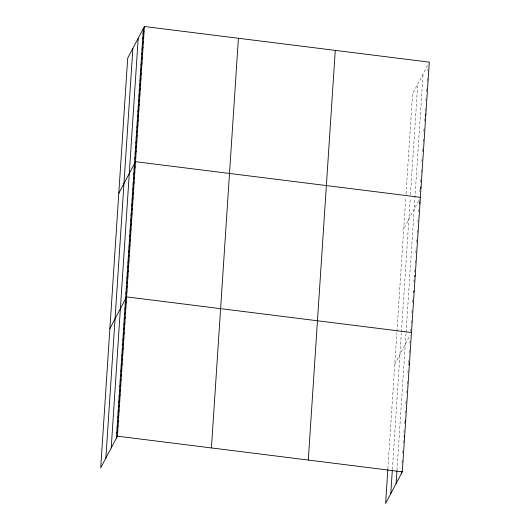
<?xml version="1.0" encoding="UTF-8"?>
<svg xmlns="http://www.w3.org/2000/svg" width="530" height="530" viewBox="0 0 530 530"><rect width="100%" height="100%" fill="white"/><g stroke="black" fill="none" stroke-linecap="round" stroke-linejoin="round"><path stroke-width="0.4" stroke-dasharray="2.65 1.99" d="M387.88 468.865L396.831 333.012M396.93 331.528L405.735 197.823M405.98 194.106L412.585 93.823L427.975 64.64M392.372 469.368L401.316 333.602M401.415 332.118L410.227 198.406M410.465 194.695L417.759 84.012M396.977 470.315L405.96 333.893M406.059 332.403L423.086 73.902M402.151 460.504L401.952 463.452L402.985 461.498M402.634 453.13L402.78 450.924M403.317 442.815L403.462 440.602M403.992 432.5L404.138 430.287M404.575 423.656L404.675 422.178M405.258 413.334L405.45 410.386M405.887 403.754L406.132 400.07M406.616 392.703L406.715 391.226M407.199 383.859L407.391 380.911M407.928 372.802L408.074 370.589M408.557 363.222L408.749 360.274M409.24 352.9L409.432 349.959M409.869 343.321L410.107 339.637M410.644 331.508L410.79 329.282M411.187 323.34L411.426 319.623M411.87 312.938L412.062 309.964M412.552 302.537L412.751 299.569M414.069 279.509L413.877 282.483L414.904 280.529M414.559 272.082L414.705 269.856M415.149 263.171L415.394 259.455M415.831 252.77L416.03 249.796M416.52 242.369L416.712 239.401M417.156 232.716L417.401 229M417.885 221.573L417.984 220.082M418.521 211.914L418.673 209.688M419.157 202.255L419.356 199.287L403.681 229.02M419.846 191.86L420.038 188.885M420.482 182.201L420.674 179.233M421.118 172.548L421.363 168.832M421.853 161.405L421.999 159.172M422.682 148.778L422.436 152.488L423.47 150.54M423.318 139.118L423.125 142.086L424.152 140.139M424.007 128.717L423.808 131.692L424.835 129.737M424.497 121.291L424.643 119.064M425.179 110.889L425.325 108.663M425.862 100.495L426.014 98.262M426.451 91.577L426.65 88.609M427.134 81.176L427.332 78.208M427.823 70.781L427.922 69.291M394.777 364.209L410.16 335.026"/><path stroke-width="0.79" d="M105.881 458.046L132.871 48.369M111.214 447.936L138.197 38.266M116.388 438.125L143.372 28.454M144.399 26.5L127.697 58.181L100.707 467.858L117.415 436.177L144.399 26.5L429.293 62.142L402.303 471.819L385.601 503.5L387.834 469.6M211.43 447.936L238.414 38.259M308.288 460.053L335.278 50.383M390.769 493.688L392.326 470.103M396.102 483.579L396.93 471.051M401.276 473.767L401.422 471.561M143.027 33.648L144.061 31.701M142.689 38.849L143.716 36.901M142.345 44.05L143.372 42.102M142 49.25L143.034 47.296M141.662 54.451L142.689 52.496M141.318 59.651L142.345 57.697M140.973 64.852L142 62.898M140.629 70.046L141.662 68.098M140.291 75.247L141.318 73.299M139.947 80.447L140.973 78.5M139.602 85.648L140.636 83.694M139.264 90.849L140.291 88.894M138.92 96.049L139.947 94.095M138.575 101.25L139.609 99.295M138.237 106.444L139.264 104.496M137.893 111.645L138.92 109.697M137.548 116.845L138.575 114.897M137.204 122.046L138.237 120.098M136.866 127.246L137.893 125.292M136.521 132.447L137.548 130.493M136.177 137.648L137.21 135.693M135.839 142.848L136.866 140.894M135.495 148.042L136.521 146.095M135.15 153.243L136.184 151.295M134.812 158.444L135.839 156.496M118.793 193.377L135.495 161.69L420.383 197.332M134.123 168.845L135.15 166.89M133.779 174.045L134.812 172.091M133.441 179.246L134.468 177.292M133.096 184.44L134.123 182.492M132.752 189.641L133.785 187.693M132.414 194.841L133.441 192.894M132.069 200.042L133.096 198.088M131.725 205.243L132.752 203.288M131.38 210.443L132.414 208.489M131.042 215.644L132.069 213.689M130.698 220.838L131.725 218.89M130.353 226.038L131.387 224.091M130.016 231.239L131.042 229.291M129.671 236.44L130.698 234.492M129.327 241.64L130.36 239.686M128.989 246.841L130.016 244.886M128.644 252.041L129.671 250.087M128.3 257.242L129.327 255.288M127.955 262.436L128.989 260.488M127.617 267.637L128.644 265.689M127.273 272.837L128.3 270.89M126.928 278.038L127.962 276.084M126.591 283.239L127.617 281.284M126.246 288.439L127.273 286.485M125.901 293.64L126.935 291.685M109.882 328.567L126.591 296.886L411.479 332.529M125.219 303.995L126.253 302.047M124.881 309.156L125.908 307.201M124.543 314.316L125.57 312.362M124.199 319.471L125.232 317.523M123.861 324.632L124.888 322.677M123.523 329.793L124.55 327.838M123.179 334.947L124.212 332.999M122.841 340.108L123.868 338.153M122.503 345.268L123.53 343.314M122.165 350.423L123.192 348.475M121.82 355.584L122.854 353.636M121.483 360.744L122.509 358.79M121.145 365.899L122.172 363.951M120.8 371.06L121.834 369.112M120.462 376.22L121.489 374.266M120.124 381.381L121.151 379.427M119.787 386.536L120.814 384.588M119.442 391.697L120.476 389.742M119.104 396.857L120.131 394.903M118.766 402.012L119.793 400.064M118.422 407.173L119.455 405.225M118.084 412.333L119.111 410.379M117.746 417.488L118.773 415.54M117.402 422.649L118.435 420.701M117.064 427.809L118.091 425.855M116.726 432.97L117.753 431.016M425.179 115.441L425.868 114.142M420.383 188.236L421.072 186.938M419.356 203.838L420.045 202.533M414.559 276.633L415.248 275.328M413.533 292.229L414.221 290.93M408.756 364.779L409.438 363.481M405.013 421.529L405.702 420.23M403.999 437.005L404.682 435.706M117.415 436.177L402.303 471.819"/></g></svg>
